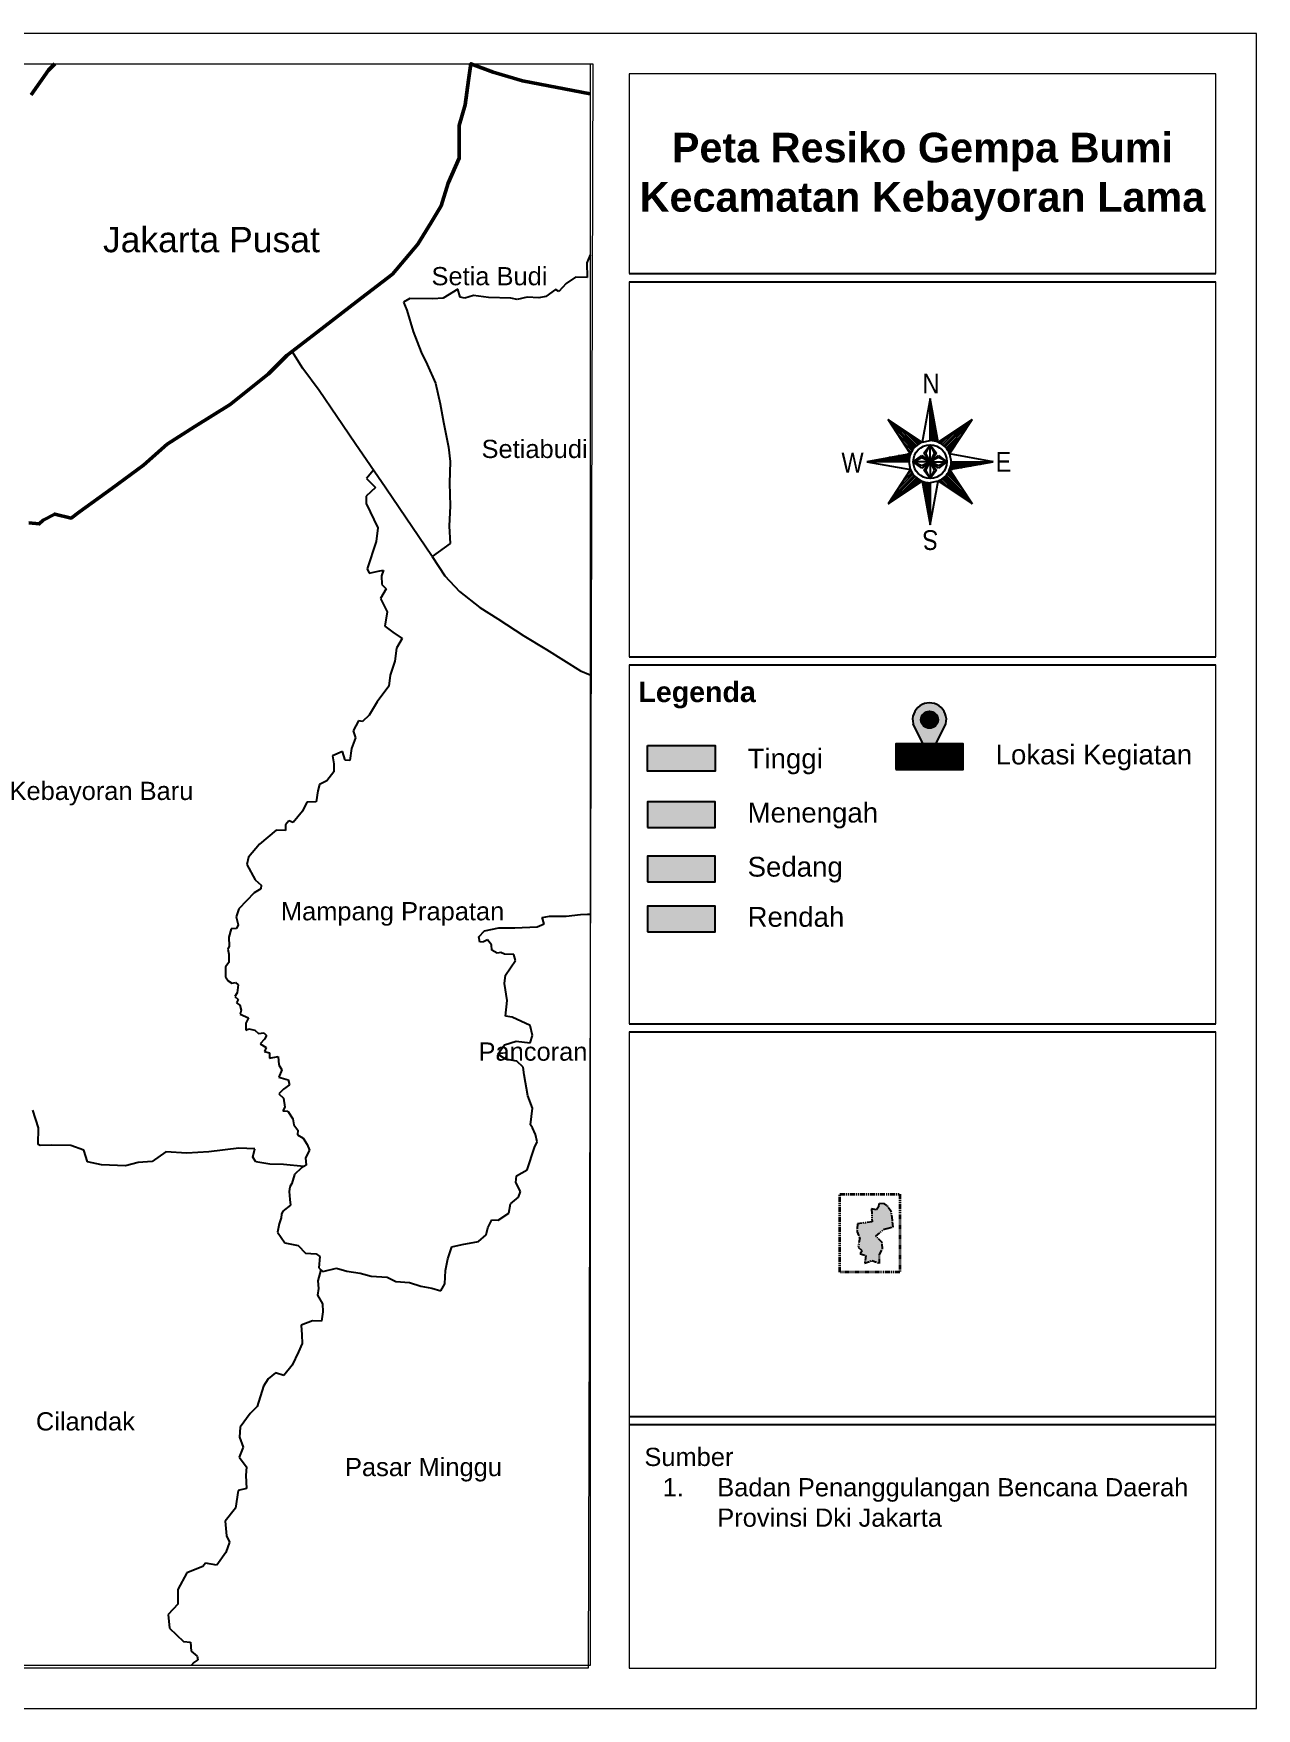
# Model space of a CAD drawing. Header units: millimetres. Extents: x 1190 to 1865, y 1371 to 1788.
# Drawn here: x 1713 to 1865.2, y 1579.3 to 1787.6 of the extents above; entities that cross this region are included whole.
import ezdxf

# ---------------------------------------------------------------- set-up
doc = ezdxf.new("R2010")
doc.units = ezdxf.units.MM
doc.header["$MEASUREMENT"] = 0
doc.linetypes.add('PHANTOM2', pattern=[1.25, 0.625, -0.125, 0.125, -0.125, 0.125, -0.125])
doc.linetypes.add('PTS_EXT', pattern=[999999, 0, -999999])
doc.layers.add('A-TEXT-3', color=7, linetype='Continuous', lineweight=5)
doc.layers.add('Batas Luar', color=7, linetype='Continuous', lineweight=20)
doc.layers.add('Batas Wilayah', color=7, linetype='PHANTOM2')
doc.styles.add('PED', font='SASB____.pfb', dxfattribs={"width": 0.9, "height": 0.4})
doc.styles.get("Standard").update_dxf_attribs({"font": 'arial.ttf'})

msp = doc.modelspace()

# ---------------------------------------------------------------- hatches: boundary and pattern name
h = msp.add_hatch(color=1)
h.dxf.hatch_style = 1
h.paths.add_polyline_path([(1826.56, 1701.74, 1.282095), (1822.47, 1701.74), (1824.52, 1697.66)])
h.paths.add_polyline_path([(1823.46, 1702.26, -1), (1825.57, 1702.26, -1)], flags=16)
at = {"true_color": 0xffffff}
h = msp.add_hatch(color=7, dxfattribs=at)
h.dxf.hatch_style = 1
h.paths.add_polyline_path([(1823.46, 1702.26, 1), (1825.57, 1702.26, 1)])
at = {"layer": 'Batas Wilayah', "linetype": 'ByBlock', "true_color": 0xed1f24}
h = msp.add_hatch(color=240, dxfattribs=at)
h.dxf.hatch_style = 1
h.paths.add_polyline_path([(1797.85, 1695.85), (1797.85, 1699.04), (1789.45, 1699.04), (1789.45, 1695.85)])
at = {"layer": 'Batas Wilayah', "linetype": 'ByBlock'}
h = msp.add_hatch(dxfattribs=at)
h.set_pattern_fill('ANSI31', color=8, scale=0.841293)
h.set_pattern_definition([(45, (5862.27486, -297.7119), (-0.074360475, 0.074360475), [])])
h.paths.add_polyline_path([(1820.32, 1699.26), (1820.32, 1696.06), (1828.71, 1696.06), (1828.71, 1699.26)])
at = {"layer": 'Batas Wilayah', "linetype": 'ByBlock', "true_color": 0xeb5a00}
h = msp.add_hatch(color=32, dxfattribs=at)
h.dxf.hatch_style = 1
h.paths.add_polyline_path([(1789.45, 1692.03), (1789.45, 1688.84), (1797.85, 1688.84), (1797.85, 1692.03)])
at = {"layer": 'Batas Wilayah', "linetype": 'ByBlock', "true_color": 0xf8d731}
h = msp.add_hatch(color=40, dxfattribs=at)
h.dxf.hatch_style = 1
h.paths.add_polyline_path([(1789.45, 1685.3), (1789.45, 1682.11), (1797.85, 1682.11), (1797.85, 1685.3)])
at = {"layer": 'Batas Wilayah', "linetype": 'ByBlock'}
h = msp.add_hatch(color=3, dxfattribs=at)
h.dxf.hatch_style = 1
h.paths.add_polyline_path([(1789.45, 1679.06), (1789.45, 1675.86), (1797.85, 1675.86), (1797.85, 1679.06)])
at = {"layer": 'Batas Wilayah', "true_color": 0xeef113}
h = msp.add_hatch(color=2, dxfattribs=at)
h.dxf.hatch_style = 1
h.paths.add_polyline_path([(1817.38, 1639.8), (1815.57, 1639.54), (1815.49, 1638.63), (1815.84, 1637.81), (1815.64, 1636.64), (1816.14, 1636.2), (1815.89, 1635.82), (1816.6, 1635.6), (1816.45, 1634.67), (1817.35, 1634.99), (1818.29, 1634.63), (1818.3, 1635.74), (1818.69, 1636.45), (1818.63, 1637.23), (1817.86, 1638.01), (1818.88, 1638.89), (1819.22, 1638.97), (1820, 1639.16), (1819.91, 1639.99), (1819.77, 1641.08), (1819.22, 1641.82), (1818.91, 1642.04), (1818.22, 1642.08), (1818.19, 1641.68), (1817.92, 1641.31), (1817.31, 1641.41)])

# ---------------------------------------------------------------- linework, layer by layer
at = {"linetype": 'Continuous'}
for p, q in [((1825.58, 1736.78), (1824.6, 1742.21)), ((1824.6, 1736.98), (1824.6, 1742.21)), ((1824.68, 1736.98), (1824.68, 1741.78)), ((1824.89, 1736.96), (1824.89, 1740.63)), ((1823.61, 1736.78), (1819.36, 1739.59)), ((1822.17, 1735.35), (1819.36, 1739.59)), ((1822.75, 1736.21), (1819.36, 1739.59)), ((1822.6, 1736.06), (1819.94, 1738.72)), ((1822.9, 1736.35), (1820.24, 1739.02)), ((1822.47, 1735.89), (1820.52, 1737.84)), ((1823.07, 1736.48), (1821.11, 1738.44)), ((1823.24, 1736.6), (1821.99, 1737.86)), ((1825.09, 1736.93), (1825.09, 1739.48)), ((1825.3, 1736.88), (1825.3, 1738.33)), ((1825.58, 1736.78), (1829.83, 1739.59)), ((1825.95, 1736.6), (1827.21, 1737.86)), ((1826.13, 1736.48), (1828.08, 1738.44)), ((1826.29, 1736.35), (1828.96, 1739.02)), ((1826.45, 1736.21), (1829.83, 1739.59)), ((1826.59, 1736.06), (1829.25, 1738.72)), ((1826.72, 1735.89), (1828.67, 1737.84)), ((1827.02, 1735.35), (1829.83, 1739.59)), ((1822.36, 1735.71), (1821.1, 1736.97)), ((1822.25, 1735.52), (1821.68, 1736.09)), ((1823.44, 1736.71), (1822.86, 1737.28)), ((1823.81, 1735.41), (1824.6, 1736.45)), ((1824.07, 1735.41), (1824.6, 1736.45)), ((1824.6, 1736.45), (1825.38, 1735.41)), ((1825.51, 1736.81), (1825.51, 1737.17)), ((1825.76, 1736.71), (1826.33, 1737.28)), ((1826.84, 1735.71), (1828.1, 1736.97)), ((1826.94, 1735.52), (1827.52, 1736.09)), ((1822.17, 1735.35), (1816.74, 1734.36)), ((1821.98, 1734.36), (1816.74, 1734.36)), ((1821.98, 1734.44), (1817.18, 1734.44)), ((1822, 1734.65), (1818.33, 1734.65)), ((1822.03, 1734.86), (1819.48, 1734.86)), ((1822.08, 1735.07), (1820.63, 1735.07)), ((1822.15, 1735.28), (1821.78, 1735.28)), ((1822.5, 1734.36), (1823.55, 1735.14)), ((1823.55, 1733.84), (1822.5, 1734.36)), ((1823.55, 1733.57), (1822.5, 1734.36)), ((1823.55, 1735.14), (1824.6, 1734.36)), ((1824.6, 1734.36), (1823.55, 1733.84)), ((1824.6, 1734.36), (1823.55, 1733.57)), ((1824.6, 1734.36), (1823.81, 1735.41)), ((1823.81, 1733.31), (1824.6, 1734.36)), ((1824.6, 1734.36), (1824.07, 1735.41)), ((1825.38, 1735.41), (1824.6, 1734.36)), ((1824.6, 1734.36), (1825.64, 1735.14)), ((1825.64, 1734.88), (1824.6, 1734.36)), ((1824.6, 1734.36), (1825.12, 1733.31)), ((1824.6, 1734.36), (1825.38, 1733.31)), ((1825.64, 1733.57), (1824.6, 1734.36)), ((1825.64, 1735.14), (1826.69, 1734.36)), ((1826.69, 1734.36), (1825.64, 1734.88)), ((1826.69, 1734.36), (1825.64, 1733.57)), ((1827.02, 1733.37), (1832.45, 1734.36)), ((1827.12, 1733.65), (1828.56, 1733.65)), ((1827.17, 1733.86), (1829.71, 1733.86)), ((1827.2, 1734.07), (1830.87, 1734.07)), ((1827.21, 1734.28), (1832.02, 1734.28)), ((1827.22, 1734.36), (1832.45, 1734.36)), ((1822.17, 1733.37), (1819.36, 1729.12)), ((1822.75, 1732.51), (1819.36, 1729.12)), ((1823.61, 1731.94), (1819.36, 1729.12)), ((1822.6, 1732.66), (1819.94, 1730)), ((1822.9, 1732.37), (1820.24, 1729.7)), ((1822.47, 1732.83), (1820.52, 1730.88)), ((1822.36, 1733.01), (1821.1, 1731.75)), ((1823.07, 1732.24), (1821.11, 1730.28)), ((1822.25, 1733.2), (1821.68, 1732.63)), ((1823.24, 1732.12), (1821.99, 1730.86)), ((1823.44, 1732.01), (1822.86, 1731.44)), ((1823.61, 1731.94), (1824.6, 1726.51)), ((1823.68, 1731.91), (1823.68, 1731.55)), ((1824.6, 1732.27), (1823.81, 1733.31)), ((1823.89, 1731.84), (1823.89, 1730.39)), ((1824.1, 1731.79), (1824.1, 1729.24)), ((1824.31, 1731.76), (1824.31, 1728.09)), ((1824.52, 1731.74), (1824.52, 1726.94)), ((1825.12, 1733.31), (1824.6, 1732.27)), ((1825.38, 1733.31), (1824.6, 1732.27)), ((1824.6, 1731.74), (1824.6, 1726.51)), ((1825.58, 1731.94), (1829.83, 1729.12)), ((1825.76, 1732.01), (1826.33, 1731.44)), ((1825.95, 1732.12), (1827.21, 1730.86)), ((1826.13, 1732.24), (1828.08, 1730.28)), ((1826.29, 1732.37), (1828.96, 1729.7)), ((1826.45, 1732.51), (1829.83, 1729.12)), ((1826.59, 1732.66), (1829.25, 1730)), ((1826.72, 1732.83), (1828.67, 1730.88)), ((1826.84, 1733.01), (1828.1, 1731.75)), ((1826.94, 1733.2), (1827.52, 1732.63)), ((1827.02, 1733.37), (1829.83, 1729.12)), ((1827.05, 1733.44), (1827.41, 1733.44))]:
    msp.add_line(p, q, dxfattribs=at)
at = {"linetype": 'PTS_EXT'}
msp.add_lwpolyline([(1819.36, 1739.59), (1822.17, 1735.35), (1816.74, 1734.36), (1822.17, 1733.37), (1819.36, 1729.12), (1823.61, 1731.94), (1824.6, 1726.51), (1825.58, 1731.94), (1829.83, 1729.12), (1827.02, 1733.37), (1832.45, 1734.36), (1827.02, 1735.35), (1829.83, 1739.59), (1825.58, 1736.78), (1824.6, 1742.21), (1823.61, 1736.78)], close=True, dxfattribs=at)
at = {"linetype": 'Continuous'}
for points in [[(1824.6, 1742.21), (1823.61, 1736.78), (1824.6, 1736.98), (1824.6, 1742.21)], [(1824.6, 1734.36), (1824.6, 1736.45), (1825.12, 1735.41), (1824.6, 1734.36)], [(1816.74, 1734.36), (1822.17, 1733.37), (1821.98, 1734.36), (1816.74, 1734.36)], [(1824.6, 1734.36), (1822.5, 1734.36), (1823.55, 1734.88), (1824.6, 1734.36)], [(1824.6, 1734.36), (1824.6, 1732.27), (1824.07, 1733.31), (1824.6, 1734.36)], [(1824.6, 1734.36), (1826.69, 1734.36), (1825.64, 1733.84), (1824.6, 1734.36)], [(1832.45, 1734.36), (1827.02, 1735.35), (1827.22, 1734.36), (1832.45, 1734.36)], [(1824.6, 1726.51), (1825.58, 1731.94), (1824.6, 1731.74), (1824.6, 1726.51)]]:
    msp.add_lwpolyline(points, close=True, dxfattribs=at)
for points in [[(1824.52, 1697.66), (1822.47, 1701.74)], [(1824.52, 1697.66), (1826.56, 1701.74)]]:
    msp.add_lwpolyline(points)
msp.add_circle((1824.6, 1734.36), 2.09, dxfattribs=at)
msp.add_circle((1824.52, 1702.26), 1.06)
for start, end in [(112.151, 157.849), (67.8485, 90), (22.1515, 67.8486), (157.849, 180), (337.849, 0), (202.151, 247.849), (247.849, 270), (292.151, 337.849)]:
    msp.add_arc((1824.6, 1734.36), 2.62, start, end, dxfattribs=at)
msp.add_arc((1824.52, 1702.26), 2.1, 345.9066, 194.0934)
at = {"layer": 'Batas Luar', "linetype": 'ByBlock'}
msp.add_lwpolyline([(1865.21, 1787.62), (1568.21, 1787.62), (1568.21, 1579.26), (1865.21, 1579.26)], close=True, dxfattribs=at)
at = {"layer": 'Batas Luar'}
for points in [[(1572.58, 1783.87), (1782.3, 1783.87), (1782.3, 1584.62), (1572.58, 1584.62)], [(1572.59, 1783.87), (1782.65, 1783.87), (1782.06, 1584.29), (1572.58, 1584.29)]]:
    msp.add_lwpolyline(points, close=True, dxfattribs=at)
at = {"layer": 'Batas Luar', "linetype": 'ByBlock'}
for points in [[(1860.13, 1757.75), (1860.13, 1782.59), (1787.14, 1782.59), (1787.14, 1757.75)], [(1860.13, 1710.09), (1860.13, 1756.75)], [(1860.13, 1664.41), (1860.13, 1709.1)], [(1787.14, 1663.42), (1787.14, 1584.29), (1860.13, 1584.29), (1860.13, 1663.42)]]:
    msp.add_lwpolyline(points, dxfattribs=at)
at = {"layer": 'Batas Luar'}
for points in [[(1787.14, 1756.75), (1787.14, 1710.09)], [(1787.14, 1709.1), (1787.14, 1664.41)]]:
    msp.add_lwpolyline(points, dxfattribs=at)
at = {"layer": 'Batas Wilayah', "color": 251, "linetype": 'ByBlock', "lineweight": 50, "ltscale": 3500, "true_color": 0x636466}
for points in [[(1782.3, 1780.12), (1773.87, 1781.73), (1770.22, 1782.83), (1767.46, 1783.87), (1767.18, 1781.81), (1766.77, 1778.75), (1766.02, 1776.17), (1766.02, 1772.13), (1764.62, 1769), (1763.76, 1766.17), (1762.51, 1764.1), (1760.88, 1761.4), (1757.7, 1757.7), (1753.27, 1754.29), (1748.34, 1750.48), (1744.55, 1747.56), (1742.27, 1745.27), (1737.5, 1741.48), (1733.13, 1738.73), (1729.67, 1736.55), (1726.71, 1733.91), (1722.77, 1731.03), (1718.76, 1728.1), (1717.73, 1727.35), (1715.69, 1727.83), (1714.25, 1727.09), (1713.76, 1726.61), (1712.45, 1726.76)], [(1712.77, 1779.98), (1714.89, 1783.05), (1715.71, 1783.87)]]:
    msp.add_lwpolyline(points, dxfattribs=at)
at = {"layer": 'Batas Wilayah', "ltscale": 3500}
for points in [[(1782.3, 1780.12), (1773.87, 1781.73), (1770.22, 1782.83), (1767.46, 1783.87), (1767.18, 1781.81), (1766.77, 1778.75), (1766.02, 1776.17), (1766.02, 1772.13), (1764.62, 1769), (1763.76, 1766.17), (1762.51, 1764.1), (1760.88, 1761.4), (1757.7, 1757.7), (1753.27, 1754.29), (1748.34, 1750.48), (1744.55, 1747.56), (1742.27, 1745.27), (1737.5, 1741.48), (1733.13, 1738.73), (1729.67, 1736.55), (1726.71, 1733.91), (1722.77, 1731.03), (1718.76, 1728.1), (1717.73, 1727.35), (1715.69, 1727.83), (1714.25, 1727.09), (1713.76, 1726.61), (1712.45, 1726.76)], [(1712.77, 1779.98), (1714.89, 1783.05), (1715.71, 1783.87)], [(1782.3, 1760.07), (1781.89, 1759.08), (1781.93, 1757.29), (1780.47, 1757.31), (1779.3, 1756.53), (1778.4, 1755.54), (1777.98, 1755.79), (1776.77, 1754.89), (1775.91, 1754.73), (1774.47, 1754.83), (1773.2, 1754.54), (1772.42, 1754.71), (1769.64, 1754.79), (1767.8, 1755.04), (1766.69, 1754.71), (1766.13, 1754.83), (1765.82, 1755.82), (1764.02, 1754.71), (1762.72, 1754.6), (1759.85, 1754.64), (1759.07, 1754.21), (1759.48, 1753.21), (1760.3, 1750.54), (1761.29, 1748), (1762.04, 1746.46), (1763.04, 1744.12), (1763.63, 1741.57), (1764.06, 1739.26), (1764.66, 1736.15), (1764.88, 1734.39), (1764.78, 1731.67), (1764.88, 1728.86), (1764.77, 1726.33), (1764.87, 1724.17), (1762.66, 1722.57), (1756.89, 1731.07), (1753.05, 1736.61), (1750.77, 1739.96), (1748.57, 1743.23), (1746.55, 1745.94), (1745.21, 1748.07)], [(1755.35, 1733.29), (1754.49, 1732.25), (1755.59, 1731.14), (1754.42, 1730.08), (1754.43, 1729.17), (1755.88, 1726.14), (1755.69, 1724.41), (1754.54, 1721.01), (1754.79, 1720.5), (1755.92, 1720.73), (1756.59, 1720.88), (1756.33, 1720.17), (1756.37, 1719.08), (1756.94, 1718.54), (1756.21, 1717.32), (1757.04, 1715.68), (1756.75, 1713.89), (1757.74, 1713.16), (1758.9, 1712.36), (1758.19, 1711.17), (1758, 1709.56), (1757.42, 1707.8), (1757.26, 1706.42), (1755.79, 1704.5), (1754.82, 1702.82), (1753.99, 1702.02), (1753.47, 1702.12), (1752.8, 1700.87), (1753.12, 1700), (1752.61, 1698.69), (1752.38, 1697.18), (1751.84, 1697.24), (1751.49, 1698.3), (1750.24, 1697.78), (1750.4, 1696.79), (1750.43, 1695.77), (1749.53, 1694.65), (1748.64, 1694.2), (1748.41, 1693.43), (1748.22, 1692.06), (1747.03, 1691.99), (1746.5, 1690.9), (1745.35, 1689.48), (1744.81, 1689.68), (1744.41, 1689.2), (1744.41, 1688.46), (1743.25, 1688.5), (1741.18, 1686.78), (1739.8, 1685.18), (1739.58, 1684.25), (1740.61, 1682.33), (1741.38, 1681.69), (1741.31, 1681.21), (1740.48, 1680.73), (1738.61, 1678.75), (1738.24, 1677.75), (1738.51, 1676.76), (1738.31, 1676.28), (1737.62, 1676.26), (1737.34, 1675.22), (1737.38, 1674.07), (1737.24, 1673.71), (1737.36, 1673.09), (1737.34, 1672.06), (1736.93, 1671.5), (1736.95, 1670.29), (1737.26, 1669.77), (1737.7, 1669.49), (1738.18, 1669.55), (1738.51, 1669.27), (1738.37, 1668.28), (1738.1, 1667.84), (1738.51, 1667.47), (1738.3, 1667.03), (1738.71, 1666.77), (1738.89, 1666.11), (1738.77, 1665.64), (1739.8, 1665.18), (1739.45, 1664.5), (1739.47, 1663.65), (1739.82, 1663.79), (1740.56, 1663.65), (1741.05, 1663.24), (1741.71, 1663.3), (1742.05, 1662.98), (1741.8, 1662.53), (1741.25, 1661.95), (1742, 1661.48), (1741.8, 1660.98), (1742.4, 1660.82), (1742.42, 1660.14), (1743.47, 1660.36), (1743.57, 1659.33), (1743.95, 1658.71), (1743.55, 1657.8), (1744.72, 1657.45), (1744.89, 1656.84), (1744.16, 1656.3), (1743.58, 1655.71), (1744.16, 1655.17), (1744.3, 1654.06), (1744.08, 1653.62), (1744.7, 1653.58), (1745.31, 1652.63), (1745.43, 1651.85), (1745.95, 1651.2), (1745.88, 1650.64), (1746.6, 1650.21), (1747.09, 1649.42), (1747.4, 1648.7), (1746.9, 1647.77), (1746.96, 1646.84), (1746.37, 1646.5), (1745.52, 1645.69), (1745.18, 1644.57), (1744.92, 1644.14), (1744.86, 1643.56), (1744.92, 1642.57), (1745, 1641.87), (1744.05, 1641.14), (1743.9, 1640.75), (1743.85, 1640.3), (1743.62, 1639.56), (1743.41, 1638.52), (1744.32, 1637.19), (1745.97, 1636.86), (1746.88, 1635.92), (1748.22, 1635.82), (1748.67, 1635.5), (1748.55, 1634.08), (1749.06, 1633.61), (1750.75, 1634.02), (1752.03, 1633.67), (1753.7, 1633.43), (1755.07, 1633.02), (1757.04, 1632.92), (1758.12, 1632.39), (1759.81, 1632.25), (1761.24, 1631.8), (1762.6, 1631.56), (1763.72, 1631.21), (1764.23, 1632.1), (1764.31, 1633.73), (1764.58, 1635.2), (1765.09, 1636.68), (1766.39, 1636.97), (1768.42, 1637.36), (1769.36, 1638.19), (1769.58, 1639.05), (1770.05, 1640.06), (1770.85, 1640.02), (1772.17, 1640.86), (1772.37, 1642.02), (1773.39, 1642.86), (1773.62, 1643.58), (1773.05, 1644.67), (1773.15, 1645.53), (1774.45, 1646.28), (1775.39, 1649.03), (1775.7, 1649.75), (1775.5, 1650.66), (1775.11, 1651.51), (1774.89, 1651.87), (1775.11, 1653.95), (1774.53, 1655.48), (1774.07, 1658.08), (1773.97, 1659.02), (1773.19, 1659.78), (1771.76, 1660.04), (1770.81, 1660.66), (1771.66, 1661.8), (1773.09, 1662.26), (1774.85, 1662.06), (1775.14, 1662.97), (1774.82, 1664.21), (1772.6, 1665.25), (1771.76, 1665.38), (1771.99, 1667.35), (1771.66, 1669.46), (1771.76, 1670.5), (1773.03, 1672.32), (1772.8, 1673.07), (1771.63, 1673.1), (1771.17, 1673.3), (1770.75, 1673.23), (1770.06, 1673.59), (1770.03, 1674.27), (1769.54, 1674.86), (1769.02, 1674.63), (1768.57, 1674.6), (1768.44, 1675.25), (1769.15, 1676), (1770.94, 1676.35), (1772.93, 1676.35), (1775.7, 1676.48), (1776.58, 1676.87), (1776.34, 1677.67), (1777.23, 1677.83), (1779.31, 1677.81), (1781.08, 1678.01), (1781.95, 1678.07), (1782.3, 1678.07)], [(1762.66, 1722.57), (1764.2, 1720.17), (1766.04, 1718.23), (1768.57, 1716.23), (1770.82, 1714.83), (1774.05, 1712.69), (1776.88, 1711), (1781.08, 1708.36), (1782.3, 1707.85)], [(1746.67, 1646.67), (1744.13, 1646.94), (1742.44, 1646.98), (1740.72, 1647.27), (1740.32, 1647.84), (1740.59, 1648.86), (1738.57, 1648.96), (1734.87, 1648.5), (1732.13, 1648.34), (1729.52, 1648.5), (1727.8, 1647.31), (1726.05, 1647.18), (1724.49, 1646.78), (1721.52, 1646.88), (1719.76, 1647.28), (1719.3, 1648.73), (1717.68, 1649.3), (1715.3, 1649.33), (1713.87, 1649.3), (1713.64, 1649.43), (1713.68, 1651.48), (1712.98, 1653.69)], [(1748.81, 1633.84), (1748.42, 1632.44), (1748.52, 1631.5), (1748.38, 1630.69), (1748.99, 1629.6), (1749.03, 1628.59), (1748.89, 1627.44), (1747.74, 1627.47), (1746.35, 1626.93), (1746.42, 1625.72), (1746.45, 1624.65), (1746.01, 1623.63), (1745.23, 1621.98), (1744.19, 1620.69), (1743.17, 1621), (1742.22, 1620.25), (1741.65, 1619.34), (1740.87, 1616.84), (1739.99, 1615.96), (1738.74, 1614.27), (1738.67, 1612.99), (1739.14, 1611.75), (1738.64, 1610.54), (1739.55, 1609.32), (1739.48, 1608.24), (1739.55, 1606.62), (1738.5, 1606.38), (1738.16, 1604.19), (1736.91, 1602.57), (1737.06, 1600.73), (1737.41, 1599.95), (1736.97, 1598.65), (1735.85, 1597.1), (1734.46, 1597.35), (1734.12, 1596.92), (1732.13, 1596.14), (1731, 1594.07), (1731, 1592.25), (1729.79, 1590.96), (1729.96, 1589.23), (1731.69, 1587.58), (1732.56, 1587.5), (1732.65, 1586.37), (1733.42, 1585.77), (1733.5, 1585.3), (1732.99, 1584.96), (1732.66, 1584.62)]]:
    msp.add_lwpolyline(points, dxfattribs=at)
at = {"layer": 'Batas Wilayah', "linetype": 'ByBlock'}
for points in [[(1787.14, 1757.75), (1860.13, 1757.75)], [(1787.14, 1756.75), (1860.13, 1756.75)], [(1787.14, 1710.09), (1860.13, 1710.09)], [(1787.14, 1710.09), (1860.13, 1710.09)], [(1787.14, 1709.1), (1860.13, 1709.1)], [(1787.14, 1664.41), (1860.13, 1664.41)], [(1787.14, 1664.41), (1860.13, 1664.41)], [(1787.14, 1664.41), (1860.13, 1664.41)], [(1787.14, 1663.42), (1860.13, 1663.42)], [(1787.14, 1615.57), (1860.13, 1615.57)], [(1787.14, 1615.57), (1860.13, 1615.57)], [(1787.14, 1615.57), (1860.13, 1615.57)], [(1787.14, 1614.58), (1860.13, 1614.58)]]:
    msp.add_lwpolyline(points, dxfattribs=at)
for points in [[(1789.45, 1699.04), (1797.85, 1699.04), (1797.85, 1695.85), (1789.45, 1695.85)], [(1820.32, 1696.06), (1828.71, 1696.06), (1828.71, 1699.26), (1820.32, 1699.26)], [(1789.45, 1688.84), (1797.85, 1688.84), (1797.85, 1692.03), (1789.45, 1692.03)], [(1789.45, 1682.11), (1797.85, 1682.11), (1797.85, 1685.3), (1789.45, 1685.3)], [(1789.45, 1675.86), (1797.85, 1675.86), (1797.85, 1679.06), (1789.45, 1679.06)]]:
    msp.add_lwpolyline(points, close=True, dxfattribs=at)
at = {"layer": 'Batas Wilayah', "color": 242, "lineweight": 35, "true_color": 0xcd2027}
msp.add_lwpolyline([(1813.36, 1643.23), (1820.83, 1643.23), (1820.82, 1633.53), (1813.35, 1633.53)], close=True, dxfattribs=at)
at = {"layer": 'Batas Wilayah'}
msp.add_lwpolyline([(1818.19, 1641.68), (1817.92, 1641.31), (1817.31, 1641.41), (1817.38, 1639.8), (1815.57, 1639.54), (1815.49, 1638.63), (1815.84, 1637.81), (1815.64, 1636.64), (1816.14, 1636.2), (1815.89, 1635.82), (1816.6, 1635.6), (1816.45, 1634.67), (1817.35, 1634.99), (1818.29, 1634.63), (1818.3, 1635.74), (1818.69, 1636.45), (1818.63, 1637.23), (1817.86, 1638.01), (1818.88, 1638.89), (1819.22, 1638.97), (1820, 1639.16), (1819.91, 1639.99), (1819.77, 1641.08), (1819.22, 1641.82), (1818.91, 1642.04), (1818.22, 1642.08), (1818.19, 1641.68)], dxfattribs=at)

# ---------------------------------------------------------------- texts
at = {"linetype": 'Continuous', "width": 0.85}
for s, rotation, p in [('N', 0, (1823.65, 1742.86)), ('S', 180, (1825.61, 1725.84))]:
    msp.add_text(s, height=2.46, rotation=rotation, dxfattribs=at).set_placement(p)
for s, p in [('W', (1813.57, 1733.01)), ('E', (1832.75, 1733.11))]:
    msp.add_text(s, height=2.46, dxfattribs=at).set_placement(p)
at = {"layer": 'A-TEXT-3', "color": 7, "linetype": 'Continuous', "style": 'PED'}
msp.add_text('Legenda', height=2.542, dxfattribs=at).set_placement((1788.31, 1704.45))
at = {"layer": 'Batas Wilayah', "attachment_point": 1}
for s, width, gutter_width, insert, char_height in [('\\pxqc;{\\fArial|b1|i0|c0|p34;Peta Resiko Gempa Bumi Kecamatan Kebayoran Lama}', 73.0055, 18.43, (1787.14, 1775.28), 3.6851), ('Jakarta Pusat', 31.8044, 15.8, (1721.68, 1763.57), 3.16), ('Setia Budi', 29.2693, 11.33, (1762.56, 1758.57), 2.266), ('Setiabudi', 29.2693, 11.33, (1768.79, 1737.08), 2.266), ('Kebayoran Baru', 33.4269, 11.33, (1710.06, 1694.54), 2.2657), ('Mampang Prapatan', 29.2693, 11.33, (1743.82, 1679.57), 2.2657), ('Pancoran', 18.6813, 11.33, (1768.41, 1662.11), 2.266), ('Cilandak', 18.6813, 11.33, (1713.34, 1616.11), 2.266), ('Sumber\\P\\pxi-3,l4,t4;1.^IBadan Penanggulangan Bencana Daerah Provinsi Dki Jakarta', 70.0277, 11.33, (1789.05, 1611.69), 2.2661), ('Pasar Minggu', 28.5905, 11.33, (1751.8, 1610.43), 2.2657)]:
    msp.add_mtext_dynamic_manual_height_columns(s, width=width, gutter_width=gutter_width, heights=[0], dxfattribs=dict(at, insert=insert, char_height=char_height))
at = {"layer": 'Batas Wilayah', "linetype": 'ByBlock', "attachment_point": 1}
for s, insert, char_height in [('Tinggi', (1801.89, 1698.66), 2.459), ('Lokasi Kegiatan', (1832.75, 1699.16), 2.4593), ('Menengah', (1801.89, 1691.93), 2.459), ('Sedang', (1801.89, 1685.2), 2.459), ('Rendah', (1801.89, 1678.96), 2.459)]:
    msp.add_mtext_dynamic_manual_height_columns(s, width=24.7524, gutter_width=12.3, heights=[0], dxfattribs=dict(at, insert=insert, char_height=char_height))

doc.saveas('drawing.dxf')
